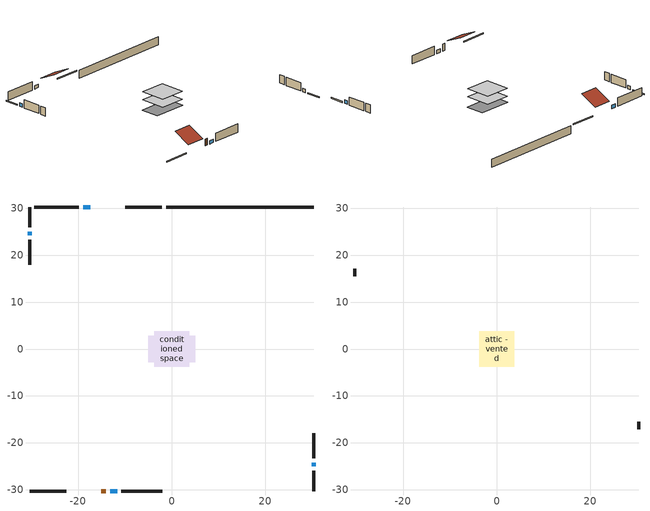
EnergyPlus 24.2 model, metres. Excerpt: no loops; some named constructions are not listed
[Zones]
conditioned space
 floor adiabatic (AdiabaticFloorConstruction): -3.78,-3.78 -3.78,3.78 3.78,3.78 3.78,-3.78 z0.3
 floor foundation (Slab1 construction): -5.06,-2.82 -5.06,2.82 5.06,2.82 5.06,-2.82 z-2.13
 wall outside (RimJoist1 construction): -2.14,30.31 -9.94,30.31 z0.3:0.61
 wall outside (RimJoist2 construction): 30.31,-30.31 30.31,-25.98 z0.3:0.61
 wall outside (RimJoist3 construction): -30.31,-30.31 -22.5,-30.31 z0.3:0.61
 wall outside (RimJoist4 construction): -30.31,30.31 -30.31,25.98 z0.3:0.61
 wall outside (AdiabaticWallConstruction 1): -15,-30.31 -14.08,-30.31 z0.3:2.34
 wall outside (AdiabaticWallConstruction): -17.45,30.31 -18.92,30.31 / -13.16,-30.31 -11.68,-30.31 z0.3:1.31; 30.31,-25.05 30.31,-24.25 / -30.31,25.05 -30.31,24.25 z0.3:1.34
 wall outside (Wall1 construction): -19.85,30.31 -29.38,30.31 z0.3:2.74
 wall outside (Wall2 construction): 30.31,-23.32 30.31,-18.03 z0.3:2.74
 wall outside (Wall3 construction): -10.75,-30.31 -1.99,-30.31 z0.3:2.74
 wall outside (Wall4 construction): -30.31,23.32 -30.31,18.03 z0.3:2.74
 wall foundation (FoundationWall1 construction): 30.31,30.31 -1.21,30.31 z-2.13:0.3
 window (WindowConstruction): -17.45,30.31 -18.92,30.31 z0.3:1.31
 window (WindowConstruction 1): 30.31,-25.05 30.31,-24.25 z0.3:1.34
 window (WindowConstruction 2): -13.16,-30.31 -11.68,-30.31 z0.3:1.31
 window (WindowConstruction 3): -30.31,25.05 -30.31,24.25 z0.3:1.34
 door (Door): -15,-30.31 -14.09,-30.31 z0.3:2.34
 ceiling adiabatic (AdiabaticFloorConstruction): 3.78,-3.78 3.78,3.78 -3.78,3.78 -3.78,-3.78 z0.3
attic - vented
 floor to conditioned space (Floor1 construction Reversed): -3.78,-3.78 -3.78,3.78 3.78,3.78 3.78,-3.78 z2.74
 wall outside (Wall5 construction): 30.31,-17.1 30.31,-15.48 z0.3:2.74
 wall outside (Wall6 construction): -30.31,17.1 -30.31,15.48 z0.3:2.74
 roof outside (Roof1 construction): -16.52,30.31,2.74 -16.52,25.26,5.27 -10.87,25.26,5.27 -10.87,30.31,2.74
 roof outside (Roof2 construction): -15.93,-30.31,2.74 -15.93,-25.26,5.27 -21.57,-25.26,5.27 -21.57,-30.31,2.74
[Material] Roughness=Rough; Thermal Absorptance=0.9
Name | Thickness {m} | Conductivity {W/m-K} | Density {kg/m3} | Specific Heat {J/kg-K} | Solar Absorptance | Visible Absorptance
ceiling stud and cavity | 0.1397 | 0.118061 | 65.682 | 1177.47 | 0.7 | 0.7
gypsum board | 0.0127 | 0.160291 | 801 | 837.4 | 0.6 | 0.6
[Construction]
Floor1 construction: ceiling stud and cavity, gypsum board
[Schedule:Day:Interval]
cooling season schedule day; cooling season schedule day 2; cooling season schedule default day: No, 24:00, 0
cooling season schedule day 1: No, 24:00, 1
[Schedule:Week:Daily]
cooling season schedule Week Rule - Jan1-May26: cooling season schedule day, cooling season schedule day, cooling season schedule day, cooling season schedule day, cooling season schedule day, cooling season schedule day, cooling season schedule day, cooling season schedule default day, cooling season schedule default day, cooling season schedule default day, cooling season schedule default day, cooling season schedule default day
cooling season schedule Week Rule - May27-Jun2: cooling season schedule day, cooling season schedule day, cooling season schedule day, cooling season schedule day, cooling season schedule day, cooling season schedule day 1, cooling season schedule day 1, cooling season schedule default day, cooling season schedule default day, cooling season schedule default day, cooling season schedule default day, cooling season schedule default day
cooling season schedule Week Rule - Jun3-Sep29: cooling season schedule day 1, cooling season schedule day 1, cooling season schedule day 1, cooling season schedule day 1, cooling season schedule day 1, cooling season schedule day 1, cooling season schedule day 1, cooling season schedule default day, cooling season schedule default day, cooling season schedule default day, cooling season schedule default day, cooling season schedule default day
cooling season schedule Week Rule - Sep30-Oct6: cooling season schedule day 1, cooling season schedule day 2, cooling season schedule day 2, cooling season schedule day 2, cooling season schedule day 2, cooling season schedule day 2, cooling season schedule day 2, cooling season schedule default day, cooling season schedule default day, cooling season schedule default day, cooling season schedule default day, cooling season schedule default day
cooling season schedule Week Rule - Oct7-Dec31: cooling season schedule day 2, cooling season schedule day 2, cooling season schedule day 2, cooling season schedule day 2, cooling season schedule day 2, cooling season schedule day 2, cooling season schedule day 2, cooling season schedule default day, cooling season schedule default day, cooling season schedule default day, cooling season schedule default day, cooling season schedule default day
[Schedule:Year]
cooling season schedule: cooling season schedule Week Rule - Jan1-May26, 1, 1, 5, 26, cooling season schedule Week Rule - May27-Jun2, 5, 27, 6, 2, cooling season schedule Week Rule - Jun3-Sep29, 6, 3, 9, 29, cooling season schedule Week Rule - Sep30-Oct6, 9, 30, 10, 6, cooling season schedule Week Rule - Oct7-Dec31, 10, 7, 12, 31
